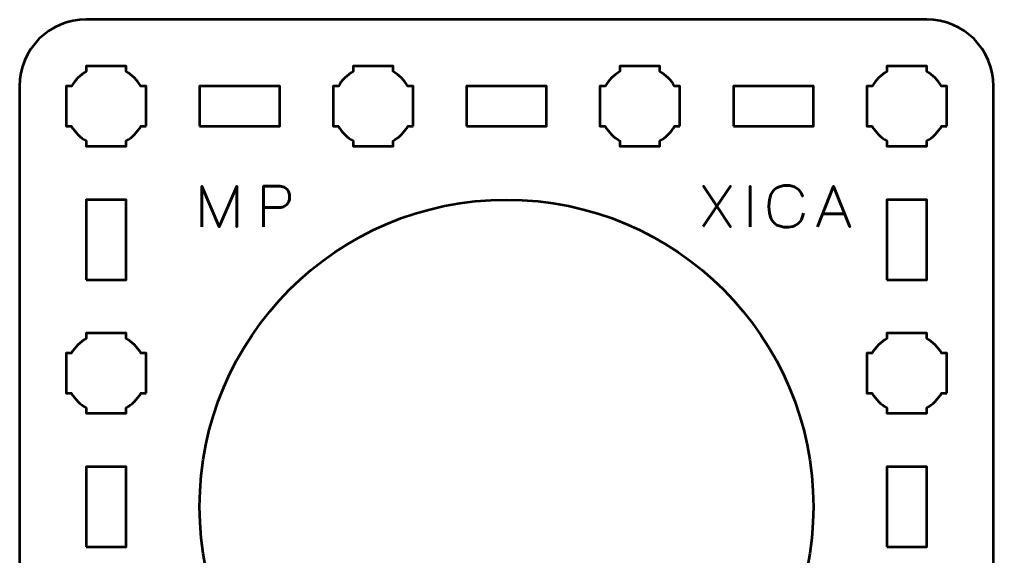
# Model space of a CAD drawing. Header units: centimetres. Extents: x -14.15 to -6.85, y -18.5 to -11.2.
# Drawn here: x -14.15 to -6.85, y -15.22 to -11.2 of the extents above; entities that cross this region are included whole.
import ezdxf

# ---------------------------------------------------------------- set-up
doc = ezdxf.new("R2010")
doc.units = ezdxf.units.CM
doc.header["$MEASUREMENT"] = 0
doc.layers.add('Layer 1', color=7, linetype='Continuous')

msp = doc.modelspace()

# ---------------------------------------------------------------- linework, layer by layer
at = {"layer": 'Layer 1', "lineweight": 53}
msp.add_ellipse((-10.5, -14.85), major_axis=(0, 2.3), ratio=1, dxfattribs=at)
for points, knots in [([(-14.14999, -17.99992), (-14.14999, -17.99992), (-14.14999, -11.69996), (-14.14999, -11.69996), (-14.14999, -11.69996), (-14.14999, -11.42299), (-13.92689, -11.2), (-13.64989, -11.2), (-13.64989, -11.2), (-13.64989, -11.2), (-7.34998, -11.2), (-7.34998, -11.2), (-7.34998, -11.2), (-7.07297, -11.2), (-6.85002, -11.42299), (-6.85002, -11.69996), (-6.85002, -11.69996), (-6.85002, -11.69996), (-6.85002, -17.99992), (-6.85002, -17.99992), (-6.85002, -17.99992), (-6.85002, -18.27692), (-7.07297, -18.50001), (-7.34998, -18.50001), (-7.34998, -18.50001), (-7.34998, -18.50001), (-13.64989, -18.50001), (-13.64989, -18.50001), (-13.64989, -18.50001), (-13.92689, -18.50001), (-14.14999, -18.27692), (-14.14999, -17.99992)], [0, 0, 0, 0, 0.125, 0.125, 0.125, 0.125, 0.25, 0.25, 0.25, 0.25, 0.375, 0.375, 0.375, 0.375, 0.5, 0.5, 0.5, 0.5, 0.625, 0.625, 0.625, 0.625, 0.75, 0.75, 0.75, 0.75, 0.875, 0.875, 0.875, 0.875, 1, 1, 1, 1]), ([(-13.19996, -11.99996), (-13.19996, -11.99996), (-13.24007, -11.99996), (-13.24007, -11.99996), (-13.24007, -11.99996), (-13.26639, -12.04558), (-13.30441, -12.08346), (-13.34989, -12.10978), (-13.34989, -12.10978), (-13.34989, -12.10978), (-13.34989, -12.15003), (-13.34989, -12.15003), (-13.34989, -12.15003), (-13.34989, -12.15003), (-13.49996, -12.15003), (-13.49996, -12.15003), (-13.49996, -12.15003), (-13.49996, -12.15003), (-13.64989, -12.15003), (-13.64989, -12.15003), (-13.64989, -12.15003), (-13.64989, -12.15003), (-13.64989, -12.10978), (-13.64989, -12.10978), (-13.64989, -12.10978), (-13.6955, -12.08346), (-13.73343, -12.04558), (-13.75975, -11.99996), (-13.75975, -11.99996), (-13.75975, -11.99996), (-13.79996, -11.99996), (-13.79996, -11.99996), (-13.79996, -11.99996), (-13.79996, -11.99996), (-13.79996, -11.85003), (-13.79996, -11.85003), (-13.79996, -11.85003), (-13.79996, -11.85003), (-13.79996, -11.69996), (-13.79996, -11.69996), (-13.79996, -11.69996), (-13.79996, -11.69996), (-13.75975, -11.69996), (-13.75975, -11.69996), (-13.75975, -11.69996), (-13.73343, -11.65449), (-13.6955, -11.61646), (-13.64989, -11.59014), (-13.64989, -11.59014), (-13.64989, -11.59014), (-13.64989, -11.55003), (-13.64989, -11.55003), (-13.64989, -11.55003), (-13.64989, -11.55003), (-13.49996, -11.55003), (-13.49996, -11.55003), (-13.49996, -11.55003), (-13.49996, -11.55003), (-13.34989, -11.55003), (-13.34989, -11.55003), (-13.34989, -11.55003), (-13.34989, -11.55003), (-13.34989, -11.59014), (-13.34989, -11.59014), (-13.34989, -11.59014), (-13.30441, -11.61646), (-13.26639, -11.65449), (-13.24007, -11.69996), (-13.24007, -11.69996), (-13.24007, -11.69996), (-13.19996, -11.69996), (-13.19996, -11.69996), (-13.19996, -11.69996), (-13.19996, -11.69996), (-13.19996, -11.85003), (-13.19996, -11.85003), (-13.19996, -11.85003), (-13.19996, -11.85003), (-13.19996, -11.99996), (-13.19996, -11.99996)], [0, 0, 0, 0, 0.05, 0.05, 0.05, 0.05, 0.1, 0.1, 0.1, 0.1, 0.15, 0.15, 0.15, 0.15, 0.2, 0.2, 0.2, 0.2, 0.25, 0.25, 0.25, 0.25, 0.3, 0.3, 0.3, 0.3, 0.35, 0.35, 0.35, 0.35, 0.4, 0.4, 0.4, 0.4, 0.45, 0.45, 0.45, 0.45, 0.5, 0.5, 0.5, 0.5, 0.55, 0.55, 0.55, 0.55, 0.6, 0.6, 0.6, 0.6, 0.65, 0.65, 0.65, 0.65, 0.7, 0.7, 0.7, 0.7, 0.75, 0.75, 0.75, 0.75, 0.8, 0.8, 0.8, 0.8, 0.85, 0.85, 0.85, 0.85, 0.9, 0.9, 0.9, 0.9, 0.95, 0.95, 0.95, 0.95, 1, 1, 1, 1]), ([(-11.19989, -11.99996), (-11.19989, -11.99996), (-11.24015, -11.99996), (-11.24015, -11.99996), (-11.24015, -11.99996), (-11.26646, -12.04558), (-11.30449, -12.08346), (-11.34997, -12.10978), (-11.34997, -12.10978), (-11.34997, -12.10978), (-11.34997, -12.15003), (-11.34997, -12.15003), (-11.34997, -12.15003), (-11.34997, -12.15003), (-11.4999, -12.15003), (-11.4999, -12.15003), (-11.4999, -12.15003), (-11.4999, -12.15003), (-11.64997, -12.15003), (-11.64997, -12.15003), (-11.64997, -12.15003), (-11.64997, -12.15003), (-11.64997, -12.10978), (-11.64997, -12.10978), (-11.64997, -12.10978), (-11.69544, -12.08346), (-11.73347, -12.04558), (-11.75979, -11.99996), (-11.75979, -11.99996), (-11.75979, -11.99996), (-11.7999, -11.99996), (-11.7999, -11.99996), (-11.7999, -11.99996), (-11.7999, -11.99996), (-11.7999, -11.85003), (-11.7999, -11.85003), (-11.7999, -11.85003), (-11.7999, -11.85003), (-11.7999, -11.69996), (-11.7999, -11.69996), (-11.7999, -11.69996), (-11.7999, -11.69996), (-11.75979, -11.69996), (-11.75979, -11.69996), (-11.75979, -11.69996), (-11.73347, -11.65449), (-11.69544, -11.61646), (-11.64997, -11.59014), (-11.64997, -11.59014), (-11.64997, -11.59014), (-11.64997, -11.55003), (-11.64997, -11.55003), (-11.64997, -11.55003), (-11.64997, -11.55003), (-11.4999, -11.55003), (-11.4999, -11.55003), (-11.4999, -11.55003), (-11.4999, -11.55003), (-11.34997, -11.55003), (-11.34997, -11.55003), (-11.34997, -11.55003), (-11.34997, -11.55003), (-11.34997, -11.59014), (-11.34997, -11.59014), (-11.34997, -11.59014), (-11.30449, -11.61646), (-11.26646, -11.65449), (-11.24015, -11.69996), (-11.24015, -11.69996), (-11.24015, -11.69996), (-11.19989, -11.69996), (-11.19989, -11.69996), (-11.19989, -11.69996), (-11.19989, -11.69996), (-11.19989, -11.85003), (-11.19989, -11.85003), (-11.19989, -11.85003), (-11.19989, -11.85003), (-11.19989, -11.99996), (-11.19989, -11.99996)], [0, 0, 0, 0, 0.05, 0.05, 0.05, 0.05, 0.1, 0.1, 0.1, 0.1, 0.15, 0.15, 0.15, 0.15, 0.2, 0.2, 0.2, 0.2, 0.25, 0.25, 0.25, 0.25, 0.3, 0.3, 0.3, 0.3, 0.35, 0.35, 0.35, 0.35, 0.4, 0.4, 0.4, 0.4, 0.45, 0.45, 0.45, 0.45, 0.5, 0.5, 0.5, 0.5, 0.55, 0.55, 0.55, 0.55, 0.6, 0.6, 0.6, 0.6, 0.65, 0.65, 0.65, 0.65, 0.7, 0.7, 0.7, 0.7, 0.75, 0.75, 0.75, 0.75, 0.8, 0.8, 0.8, 0.8, 0.85, 0.85, 0.85, 0.85, 0.9, 0.9, 0.9, 0.9, 0.95, 0.95, 0.95, 0.95, 1, 1, 1, 1]), ([(-9.19989, -11.99996), (-9.19989, -11.99996), (-9.24015, -11.99996), (-9.24015, -11.99996), (-9.24015, -11.99996), (-9.26646, -12.04558), (-9.30449, -12.08346), (-9.34997, -12.10978), (-9.34997, -12.10978), (-9.34997, -12.10978), (-9.34997, -12.15003), (-9.34997, -12.15003), (-9.34997, -12.15003), (-9.34997, -12.15003), (-9.4999, -12.15003), (-9.4999, -12.15003), (-9.4999, -12.15003), (-9.4999, -12.15003), (-9.64997, -12.15003), (-9.64997, -12.15003), (-9.64997, -12.15003), (-9.64997, -12.15003), (-9.64997, -12.10978), (-9.64997, -12.10978), (-9.64997, -12.10978), (-9.69544, -12.08346), (-9.73347, -12.04558), (-9.75979, -11.99996), (-9.75979, -11.99996), (-9.75979, -11.99996), (-9.7999, -11.99996), (-9.7999, -11.99996), (-9.7999, -11.99996), (-9.7999, -11.99996), (-9.7999, -11.85003), (-9.7999, -11.85003), (-9.7999, -11.85003), (-9.7999, -11.85003), (-9.7999, -11.69996), (-9.7999, -11.69996), (-9.7999, -11.69996), (-9.7999, -11.69996), (-9.75979, -11.69996), (-9.75979, -11.69996), (-9.75979, -11.69996), (-9.73347, -11.65449), (-9.69544, -11.61646), (-9.64997, -11.59014), (-9.64997, -11.59014), (-9.64997, -11.59014), (-9.64997, -11.55003), (-9.64997, -11.55003), (-9.64997, -11.55003), (-9.64997, -11.55003), (-9.4999, -11.55003), (-9.4999, -11.55003), (-9.4999, -11.55003), (-9.4999, -11.55003), (-9.34997, -11.55003), (-9.34997, -11.55003), (-9.34997, -11.55003), (-9.34997, -11.55003), (-9.34997, -11.59014), (-9.34997, -11.59014), (-9.34997, -11.59014), (-9.30449, -11.61646), (-9.26646, -11.65449), (-9.24015, -11.69996), (-9.24015, -11.69996), (-9.24015, -11.69996), (-9.19989, -11.69996), (-9.19989, -11.69996), (-9.19989, -11.69996), (-9.19989, -11.69996), (-9.19989, -11.85003), (-9.19989, -11.85003), (-9.19989, -11.85003), (-9.19989, -11.85003), (-9.19989, -11.99996), (-9.19989, -11.99996)], [0, 0, 0, 0, 0.05, 0.05, 0.05, 0.05, 0.1, 0.1, 0.1, 0.1, 0.15, 0.15, 0.15, 0.15, 0.2, 0.2, 0.2, 0.2, 0.25, 0.25, 0.25, 0.25, 0.3, 0.3, 0.3, 0.3, 0.35, 0.35, 0.35, 0.35, 0.4, 0.4, 0.4, 0.4, 0.45, 0.45, 0.45, 0.45, 0.5, 0.5, 0.5, 0.5, 0.55, 0.55, 0.55, 0.55, 0.6, 0.6, 0.6, 0.6, 0.65, 0.65, 0.65, 0.65, 0.7, 0.7, 0.7, 0.7, 0.75, 0.75, 0.75, 0.75, 0.8, 0.8, 0.8, 0.8, 0.85, 0.85, 0.85, 0.85, 0.9, 0.9, 0.9, 0.9, 0.95, 0.95, 0.95, 0.95, 1, 1, 1, 1]), ([(-7.19989, -11.99996), (-7.19989, -11.99996), (-7.24015, -11.99996), (-7.24015, -11.99996), (-7.24015, -11.99996), (-7.26646, -12.04558), (-7.30449, -12.08346), (-7.34997, -12.10978), (-7.34997, -12.10978), (-7.34997, -12.10978), (-7.34997, -12.15003), (-7.34997, -12.15003), (-7.34997, -12.15003), (-7.34997, -12.15003), (-7.4999, -12.15003), (-7.4999, -12.15003), (-7.4999, -12.15003), (-7.4999, -12.15003), (-7.64997, -12.15003), (-7.64997, -12.15003), (-7.64997, -12.15003), (-7.64997, -12.15003), (-7.64997, -12.10978), (-7.64997, -12.10978), (-7.64997, -12.10978), (-7.69544, -12.08346), (-7.73347, -12.04558), (-7.75979, -11.99996), (-7.75979, -11.99996), (-7.75979, -11.99996), (-7.7999, -11.99996), (-7.7999, -11.99996), (-7.7999, -11.99996), (-7.7999, -11.99996), (-7.7999, -11.85003), (-7.7999, -11.85003), (-7.7999, -11.85003), (-7.7999, -11.85003), (-7.7999, -11.69996), (-7.7999, -11.69996), (-7.7999, -11.69996), (-7.7999, -11.69996), (-7.75979, -11.69996), (-7.75979, -11.69996), (-7.75979, -11.69996), (-7.73347, -11.65449), (-7.69544, -11.61646), (-7.64997, -11.59014), (-7.64997, -11.59014), (-7.64997, -11.59014), (-7.64997, -11.55003), (-7.64997, -11.55003), (-7.64997, -11.55003), (-7.64997, -11.55003), (-7.4999, -11.55003), (-7.4999, -11.55003), (-7.4999, -11.55003), (-7.4999, -11.55003), (-7.34997, -11.55003), (-7.34997, -11.55003), (-7.34997, -11.55003), (-7.34997, -11.55003), (-7.34997, -11.59014), (-7.34997, -11.59014), (-7.34997, -11.59014), (-7.30449, -11.61646), (-7.26646, -11.65449), (-7.24015, -11.69996), (-7.24015, -11.69996), (-7.24015, -11.69996), (-7.19989, -11.69996), (-7.19989, -11.69996), (-7.19989, -11.69996), (-7.19989, -11.69996), (-7.19989, -11.85003), (-7.19989, -11.85003), (-7.19989, -11.85003), (-7.19989, -11.85003), (-7.19989, -11.99996), (-7.19989, -11.99996)], [0, 0, 0, 0, 0.05, 0.05, 0.05, 0.05, 0.1, 0.1, 0.1, 0.1, 0.15, 0.15, 0.15, 0.15, 0.2, 0.2, 0.2, 0.2, 0.25, 0.25, 0.25, 0.25, 0.3, 0.3, 0.3, 0.3, 0.35, 0.35, 0.35, 0.35, 0.4, 0.4, 0.4, 0.4, 0.45, 0.45, 0.45, 0.45, 0.5, 0.5, 0.5, 0.5, 0.55, 0.55, 0.55, 0.55, 0.6, 0.6, 0.6, 0.6, 0.65, 0.65, 0.65, 0.65, 0.7, 0.7, 0.7, 0.7, 0.75, 0.75, 0.75, 0.75, 0.8, 0.8, 0.8, 0.8, 0.85, 0.85, 0.85, 0.85, 0.9, 0.9, 0.9, 0.9, 0.95, 0.95, 0.95, 0.95, 1, 1, 1, 1]), ([(-12.79994, -11.99996), (-12.79994, -11.99996), (-12.79994, -11.69996), (-12.79994, -11.69996), (-12.79994, -11.69996), (-12.79994, -11.69996), (-12.19995, -11.69996), (-12.19995, -11.69996), (-12.19995, -11.69996), (-12.19995, -11.69996), (-12.19995, -11.99996), (-12.19995, -11.99996), (-12.19995, -11.99996), (-12.19995, -11.99996), (-12.79994, -11.99996), (-12.79994, -11.99996)], [0, 0, 0, 0, 0.25, 0.25, 0.25, 0.25, 0.5, 0.5, 0.5, 0.5, 0.75, 0.75, 0.75, 0.75, 1, 1, 1, 1]), ([(-10.79994, -11.99996), (-10.79994, -11.99996), (-10.79994, -11.69996), (-10.79994, -11.69996), (-10.79994, -11.69996), (-10.79994, -11.69996), (-10.19995, -11.69996), (-10.19995, -11.69996), (-10.19995, -11.69996), (-10.19995, -11.69996), (-10.19995, -11.99996), (-10.19995, -11.99996), (-10.19995, -11.99996), (-10.19995, -11.99996), (-10.79994, -11.99996), (-10.79994, -11.99996)], [0, 0, 0, 0, 0.25, 0.25, 0.25, 0.25, 0.5, 0.5, 0.5, 0.5, 0.75, 0.75, 0.75, 0.75, 1, 1, 1, 1]), ([(-8.79994, -11.99996), (-8.79994, -11.99996), (-8.79994, -11.69996), (-8.79994, -11.69996), (-8.79994, -11.69996), (-8.79994, -11.69996), (-8.19995, -11.69996), (-8.19995, -11.69996), (-8.19995, -11.69996), (-8.19995, -11.69996), (-8.19995, -11.99996), (-8.19995, -11.99996), (-8.19995, -11.99996), (-8.19995, -11.99996), (-8.79994, -11.99996), (-8.79994, -11.99996)], [0, 0, 0, 0, 0.25, 0.25, 0.25, 0.25, 0.5, 0.5, 0.5, 0.5, 0.75, 0.75, 0.75, 0.75, 1, 1, 1, 1]), ([(-13.64989, -13.14995), (-13.64989, -13.14995), (-13.64989, -12.54994), (-13.64989, -12.54994), (-13.64989, -12.54994), (-13.64989, -12.54994), (-13.34989, -12.54994), (-13.34989, -12.54994), (-13.34989, -12.54994), (-13.34989, -12.54994), (-13.34989, -13.14995), (-13.34989, -13.14995), (-13.34989, -13.14995), (-13.34989, -13.14995), (-13.64989, -13.14995), (-13.64989, -13.14995)], [0, 0, 0, 0, 0.25, 0.25, 0.25, 0.25, 0.5, 0.5, 0.5, 0.5, 0.75, 0.75, 0.75, 0.75, 1, 1, 1, 1]), ([(-7.64989, -13.14995), (-7.64989, -13.14995), (-7.64989, -12.54994), (-7.64989, -12.54994), (-7.64989, -12.54994), (-7.64989, -12.54994), (-7.34989, -12.54994), (-7.34989, -12.54994), (-7.34989, -12.54994), (-7.34989, -12.54994), (-7.34989, -13.14995), (-7.34989, -13.14995), (-7.34989, -13.14995), (-7.34989, -13.14995), (-7.64989, -13.14995), (-7.64989, -13.14995)], [0, 0, 0, 0, 0.25, 0.25, 0.25, 0.25, 0.5, 0.5, 0.5, 0.5, 0.75, 0.75, 0.75, 0.75, 1, 1, 1, 1]), ([(-13.19996, -13.99996), (-13.19996, -13.99996), (-13.24007, -13.99996), (-13.24007, -13.99996), (-13.24007, -13.99996), (-13.26639, -14.04558), (-13.30441, -14.08346), (-13.34989, -14.10978), (-13.34989, -14.10978), (-13.34989, -14.10978), (-13.34989, -14.15003), (-13.34989, -14.15003), (-13.34989, -14.15003), (-13.34989, -14.15003), (-13.49996, -14.15003), (-13.49996, -14.15003), (-13.49996, -14.15003), (-13.49996, -14.15003), (-13.64989, -14.15003), (-13.64989, -14.15003), (-13.64989, -14.15003), (-13.64989, -14.15003), (-13.64989, -14.10978), (-13.64989, -14.10978), (-13.64989, -14.10978), (-13.6955, -14.08346), (-13.73343, -14.04558), (-13.75975, -13.99996), (-13.75975, -13.99996), (-13.75975, -13.99996), (-13.79996, -13.99996), (-13.79996, -13.99996), (-13.79996, -13.99996), (-13.79996, -13.99996), (-13.79996, -13.85003), (-13.79996, -13.85003), (-13.79996, -13.85003), (-13.79996, -13.85003), (-13.79996, -13.69996), (-13.79996, -13.69996), (-13.79996, -13.69996), (-13.79996, -13.69996), (-13.75975, -13.69996), (-13.75975, -13.69996), (-13.75975, -13.69996), (-13.73343, -13.65449), (-13.6955, -13.61646), (-13.64989, -13.59014), (-13.64989, -13.59014), (-13.64989, -13.59014), (-13.64989, -13.55003), (-13.64989, -13.55003), (-13.64989, -13.55003), (-13.64989, -13.55003), (-13.49996, -13.55003), (-13.49996, -13.55003), (-13.49996, -13.55003), (-13.49996, -13.55003), (-13.34989, -13.55003), (-13.34989, -13.55003), (-13.34989, -13.55003), (-13.34989, -13.55003), (-13.34989, -13.59014), (-13.34989, -13.59014), (-13.34989, -13.59014), (-13.30441, -13.61646), (-13.26639, -13.65449), (-13.24007, -13.69996), (-13.24007, -13.69996), (-13.24007, -13.69996), (-13.19996, -13.69996), (-13.19996, -13.69996), (-13.19996, -13.69996), (-13.19996, -13.69996), (-13.19996, -13.85003), (-13.19996, -13.85003), (-13.19996, -13.85003), (-13.19996, -13.85003), (-13.19996, -13.99996), (-13.19996, -13.99996)], [0, 0, 0, 0, 0.05, 0.05, 0.05, 0.05, 0.1, 0.1, 0.1, 0.1, 0.15, 0.15, 0.15, 0.15, 0.2, 0.2, 0.2, 0.2, 0.25, 0.25, 0.25, 0.25, 0.3, 0.3, 0.3, 0.3, 0.35, 0.35, 0.35, 0.35, 0.4, 0.4, 0.4, 0.4, 0.45, 0.45, 0.45, 0.45, 0.5, 0.5, 0.5, 0.5, 0.55, 0.55, 0.55, 0.55, 0.6, 0.6, 0.6, 0.6, 0.65, 0.65, 0.65, 0.65, 0.7, 0.7, 0.7, 0.7, 0.75, 0.75, 0.75, 0.75, 0.8, 0.8, 0.8, 0.8, 0.85, 0.85, 0.85, 0.85, 0.9, 0.9, 0.9, 0.9, 0.95, 0.95, 0.95, 0.95, 1, 1, 1, 1]), ([(-7.19996, -13.99996), (-7.19996, -13.99996), (-7.24007, -13.99996), (-7.24007, -13.99996), (-7.24007, -13.99996), (-7.26639, -14.04558), (-7.30441, -14.08346), (-7.34989, -14.10978), (-7.34989, -14.10978), (-7.34989, -14.10978), (-7.34989, -14.15003), (-7.34989, -14.15003), (-7.34989, -14.15003), (-7.34989, -14.15003), (-7.49996, -14.15003), (-7.49996, -14.15003), (-7.49996, -14.15003), (-7.49996, -14.15003), (-7.64989, -14.15003), (-7.64989, -14.15003), (-7.64989, -14.15003), (-7.64989, -14.15003), (-7.64989, -14.10978), (-7.64989, -14.10978), (-7.64989, -14.10978), (-7.6955, -14.08346), (-7.73343, -14.04558), (-7.75975, -13.99996), (-7.75975, -13.99996), (-7.75975, -13.99996), (-7.79996, -13.99996), (-7.79996, -13.99996), (-7.79996, -13.99996), (-7.79996, -13.99996), (-7.79996, -13.85003), (-7.79996, -13.85003), (-7.79996, -13.85003), (-7.79996, -13.85003), (-7.79996, -13.69996), (-7.79996, -13.69996), (-7.79996, -13.69996), (-7.79996, -13.69996), (-7.75975, -13.69996), (-7.75975, -13.69996), (-7.75975, -13.69996), (-7.73343, -13.65449), (-7.6955, -13.61646), (-7.64989, -13.59014), (-7.64989, -13.59014), (-7.64989, -13.59014), (-7.64989, -13.55003), (-7.64989, -13.55003), (-7.64989, -13.55003), (-7.64989, -13.55003), (-7.49996, -13.55003), (-7.49996, -13.55003), (-7.49996, -13.55003), (-7.49996, -13.55003), (-7.34989, -13.55003), (-7.34989, -13.55003), (-7.34989, -13.55003), (-7.34989, -13.55003), (-7.34989, -13.59014), (-7.34989, -13.59014), (-7.34989, -13.59014), (-7.30441, -13.61646), (-7.26639, -13.65449), (-7.24007, -13.69996), (-7.24007, -13.69996), (-7.24007, -13.69996), (-7.19996, -13.69996), (-7.19996, -13.69996), (-7.19996, -13.69996), (-7.19996, -13.69996), (-7.19996, -13.85003), (-7.19996, -13.85003), (-7.19996, -13.85003), (-7.19996, -13.85003), (-7.19996, -13.99996), (-7.19996, -13.99996)], [0, 0, 0, 0, 0.05, 0.05, 0.05, 0.05, 0.1, 0.1, 0.1, 0.1, 0.15, 0.15, 0.15, 0.15, 0.2, 0.2, 0.2, 0.2, 0.25, 0.25, 0.25, 0.25, 0.3, 0.3, 0.3, 0.3, 0.35, 0.35, 0.35, 0.35, 0.4, 0.4, 0.4, 0.4, 0.45, 0.45, 0.45, 0.45, 0.5, 0.5, 0.5, 0.5, 0.55, 0.55, 0.55, 0.55, 0.6, 0.6, 0.6, 0.6, 0.65, 0.65, 0.65, 0.65, 0.7, 0.7, 0.7, 0.7, 0.75, 0.75, 0.75, 0.75, 0.8, 0.8, 0.8, 0.8, 0.85, 0.85, 0.85, 0.85, 0.9, 0.9, 0.9, 0.9, 0.95, 0.95, 0.95, 0.95, 1, 1, 1, 1]), ([(-13.64989, -15.14995), (-13.64989, -15.14995), (-13.64989, -14.54994), (-13.64989, -14.54994), (-13.64989, -14.54994), (-13.64989, -14.54994), (-13.34989, -14.54994), (-13.34989, -14.54994), (-13.34989, -14.54994), (-13.34989, -14.54994), (-13.34989, -15.14995), (-13.34989, -15.14995), (-13.34989, -15.14995), (-13.34989, -15.14995), (-13.64989, -15.14995), (-13.64989, -15.14995)], [0, 0, 0, 0, 0.25, 0.25, 0.25, 0.25, 0.5, 0.5, 0.5, 0.5, 0.75, 0.75, 0.75, 0.75, 1, 1, 1, 1]), ([(-7.64989, -15.14995), (-7.64989, -15.14995), (-7.64989, -14.54994), (-7.64989, -14.54994), (-7.64989, -14.54994), (-7.64989, -14.54994), (-7.34989, -14.54994), (-7.34989, -14.54994), (-7.34989, -14.54994), (-7.34989, -14.54994), (-7.34989, -15.14995), (-7.34989, -15.14995), (-7.34989, -15.14995), (-7.34989, -15.14995), (-7.64989, -15.14995), (-7.64989, -15.14995)], [0, 0, 0, 0, 0.25, 0.25, 0.25, 0.25, 0.5, 0.5, 0.5, 0.5, 0.75, 0.75, 0.75, 0.75, 1, 1, 1, 1])]:
    msp.add_open_spline(points, degree=3, knots=knots, dxfattribs=at)
at = {"layer": 'Layer 1', "color": 5, "lineweight": 53}
for points, knots in [([(-12.78367, -12.75263), (-12.78367, -12.75263), (-12.78367, -12.44741), (-12.78367, -12.44741), (-12.78367, -12.44741), (-12.78367, -12.44741), (-12.65244, -12.75263), (-12.65244, -12.75263), (-12.65244, -12.75263), (-12.65244, -12.75263), (-12.52078, -12.44741), (-12.52078, -12.44741), (-12.52078, -12.44741), (-12.52078, -12.44741), (-12.52078, -12.75263), (-12.52078, -12.75263), (-12.52078, -12.75263), (-12.52078, -12.75263), (-12.52078, -12.44741), (-12.52078, -12.44741), (-12.52078, -12.44741), (-12.52078, -12.44741), (-12.65244, -12.75263), (-12.65244, -12.75263), (-12.65244, -12.75263), (-12.65244, -12.75263), (-12.78367, -12.44741), (-12.78367, -12.44741), (-12.78367, -12.44741), (-12.78367, -12.44741), (-12.78367, -12.75263), (-12.78367, -12.75263)], [0, 0, 0, 0, 0.125, 0.125, 0.125, 0.125, 0.25, 0.25, 0.25, 0.25, 0.375, 0.375, 0.375, 0.375, 0.5, 0.5, 0.5, 0.5, 0.625, 0.625, 0.625, 0.625, 0.75, 0.75, 0.75, 0.75, 0.875, 0.875, 0.875, 0.875, 1, 1, 1, 1]), ([(-12.32097, -12.75263), (-12.32097, -12.75263), (-12.32097, -12.44741), (-12.32097, -12.44741), (-12.32097, -12.44741), (-12.32097, -12.44741), (-12.2236, -12.44741), (-12.2236, -12.44741), (-12.2236, -12.44741), (-12.20413, -12.44748), (-12.18812, -12.44967), (-12.17549, -12.4539), (-12.17549, -12.4539), (-12.16293, -12.45806), (-12.15305, -12.46385), (-12.14592, -12.47119), (-12.14592, -12.47119), (-12.1388, -12.47845), (-12.13372, -12.48678), (-12.13061, -12.49616), (-12.13061, -12.49616), (-12.12758, -12.50555), (-12.12582, -12.51535), (-12.12539, -12.52573), (-12.12539, -12.52573), (-12.1249, -12.5361), (-12.1261, -12.54626), (-12.12892, -12.55613), (-12.12892, -12.55613), (-12.13181, -12.56601), (-12.13668, -12.57497), (-12.14367, -12.58302), (-12.14367, -12.58302), (-12.15058, -12.59106), (-12.15996, -12.59748), (-12.17175, -12.60221), (-12.17175, -12.60221), (-12.18353, -12.607), (-12.19813, -12.6094), (-12.21556, -12.60954), (-12.21556, -12.60954), (-12.21556, -12.60954), (-12.32097, -12.60954), (-12.32097, -12.60954), (-12.32097, -12.60954), (-12.32097, -12.60954), (-12.21556, -12.60954), (-12.21556, -12.60954), (-12.21556, -12.60954), (-12.19849, -12.6094), (-12.18402, -12.607), (-12.17231, -12.60221), (-12.17231, -12.60221), (-12.16053, -12.59748), (-12.15114, -12.59106), (-12.14409, -12.58302), (-12.14409, -12.58302), (-12.1371, -12.57497), (-12.13209, -12.56601), (-12.12913, -12.55613), (-12.12913, -12.55613), (-12.12617, -12.54626), (-12.1249, -12.5361), (-12.12539, -12.52573), (-12.12539, -12.52573), (-12.12582, -12.51535), (-12.12758, -12.50555), (-12.13075, -12.49616), (-12.13075, -12.49616), (-12.13386, -12.48678), (-12.13908, -12.47845), (-12.14621, -12.47119), (-12.14621, -12.47119), (-12.1534, -12.46385), (-12.16328, -12.45806), (-12.17584, -12.4539), (-12.17584, -12.4539), (-12.18847, -12.44967), (-12.20434, -12.44748), (-12.2236, -12.44741), (-12.2236, -12.44741), (-12.2236, -12.44741), (-12.32097, -12.44741), (-12.32097, -12.44741), (-12.32097, -12.44741), (-12.32097, -12.44741), (-12.32097, -12.75263), (-12.32097, -12.75263)], [0, 0, 0, 0, 0.0454545, 0.0454545, 0.0454545, 0.0454545, 0.0909091, 0.0909091, 0.0909091, 0.0909091, 0.1363636, 0.1363636, 0.1363636, 0.1363636, 0.1818182, 0.1818182, 0.1818182, 0.1818182, 0.2272727, 0.2272727, 0.2272727, 0.2272727, 0.2727273, 0.2727273, 0.2727273, 0.2727273, 0.3181818, 0.3181818, 0.3181818, 0.3181818, 0.3636364, 0.3636364, 0.3636364, 0.3636364, 0.4090909, 0.4090909, 0.4090909, 0.4090909, 0.4545455, 0.4545455, 0.4545455, 0.4545455, 0.5, 0.5, 0.5, 0.5, 0.5454545, 0.5454545, 0.5454545, 0.5454545, 0.5909091, 0.5909091, 0.5909091, 0.5909091, 0.6363636, 0.6363636, 0.6363636, 0.6363636, 0.6818182, 0.6818182, 0.6818182, 0.6818182, 0.7272727, 0.7272727, 0.7272727, 0.7272727, 0.7727273, 0.7727273, 0.7727273, 0.7727273, 0.8181818, 0.8181818, 0.8181818, 0.8181818, 0.8636364, 0.8636364, 0.8636364, 0.8636364, 0.9090909, 0.9090909, 0.9090909, 0.9090909, 0.9545455, 0.9545455, 0.9545455, 0.9545455, 1, 1, 1, 1]), ([(-9.02561, -12.75051), (-9.02561, -12.75051), (-8.92316, -12.59896), (-8.92316, -12.59896), (-8.92316, -12.59896), (-8.92316, -12.59896), (-9.02392, -12.44741), (-9.02392, -12.44741), (-9.02392, -12.44741), (-9.02392, -12.44741), (-8.92316, -12.59896), (-8.92316, -12.59896), (-8.92316, -12.59896), (-8.92316, -12.59896), (-8.82114, -12.44741), (-8.82114, -12.44741), (-8.82114, -12.44741), (-8.82114, -12.44741), (-8.92316, -12.59896), (-8.92316, -12.59896), (-8.92316, -12.59896), (-8.92316, -12.59896), (-8.82114, -12.75263), (-8.82114, -12.75263), (-8.82114, -12.75263), (-8.82114, -12.75263), (-8.92316, -12.59896), (-8.92316, -12.59896), (-8.92316, -12.59896), (-8.92316, -12.59896), (-9.02561, -12.75051), (-9.02561, -12.75051)], [0, 0, 0, 0, 0.125, 0.125, 0.125, 0.125, 0.25, 0.25, 0.25, 0.25, 0.375, 0.375, 0.375, 0.375, 0.5, 0.5, 0.5, 0.5, 0.625, 0.625, 0.625, 0.625, 0.75, 0.75, 0.75, 0.75, 0.875, 0.875, 0.875, 0.875, 1, 1, 1, 1]), ([(-8.67425, -12.75263), (-8.67425, -12.75263), (-8.67425, -12.44741), (-8.67425, -12.44741), (-8.67425, -12.44741), (-8.67425, -12.44741), (-8.67425, -12.75263), (-8.67425, -12.75263)], [0, 0, 0, 0, 0.5, 0.5, 0.5, 0.5, 1, 1, 1, 1]), ([(-8.2742, -12.65018), (-8.27872, -12.67438), (-8.28662, -12.69435), (-8.2977, -12.71001), (-8.2977, -12.71001), (-8.30884, -12.72561), (-8.3231, -12.73718), (-8.34045, -12.74473), (-8.34045, -12.74473), (-8.35774, -12.75228), (-8.37806, -12.75609), (-8.4012, -12.75602), (-8.4012, -12.75602), (-8.42935, -12.75609), (-8.45327, -12.75065), (-8.47289, -12.73958), (-8.47289, -12.73958), (-8.4925, -12.72857), (-8.50746, -12.71157), (-8.51776, -12.6885), (-8.51776, -12.6885), (-8.52806, -12.66542), (-8.53321, -12.63586), (-8.53328, -12.59981), (-8.53328, -12.59981), (-8.53321, -12.5639), (-8.52806, -12.5344), (-8.51776, -12.51133), (-8.51776, -12.51133), (-8.50746, -12.48826), (-8.4925, -12.47119), (-8.47289, -12.46011), (-8.47289, -12.46011), (-8.45327, -12.44903), (-8.42935, -12.44353), (-8.4012, -12.4436), (-8.4012, -12.4436), (-8.37107, -12.44353), (-8.34582, -12.44995), (-8.3255, -12.46286), (-8.3255, -12.46286), (-8.30525, -12.47577), (-8.29036, -12.49574), (-8.28098, -12.52276), (-8.28098, -12.52276), (-8.29036, -12.49574), (-8.30525, -12.47577), (-8.3255, -12.46286), (-8.3255, -12.46286), (-8.34582, -12.44995), (-8.37107, -12.44353), (-8.4012, -12.4436), (-8.4012, -12.4436), (-8.42935, -12.44353), (-8.45327, -12.44903), (-8.47289, -12.46011), (-8.47289, -12.46011), (-8.4925, -12.47119), (-8.50746, -12.48826), (-8.51776, -12.51133), (-8.51776, -12.51133), (-8.52806, -12.5344), (-8.53321, -12.5639), (-8.53328, -12.59981), (-8.53328, -12.59981), (-8.53321, -12.63586), (-8.52806, -12.66542), (-8.51776, -12.6885), (-8.51776, -12.6885), (-8.50746, -12.71157), (-8.4925, -12.72857), (-8.47289, -12.73958), (-8.47289, -12.73958), (-8.45327, -12.75065), (-8.42935, -12.75609), (-8.4012, -12.75602), (-8.4012, -12.75602), (-8.37806, -12.75609), (-8.35774, -12.75228), (-8.34045, -12.74473), (-8.34045, -12.74473), (-8.3231, -12.73718), (-8.30884, -12.72561), (-8.2977, -12.71001), (-8.2977, -12.71001), (-8.28662, -12.69435), (-8.27872, -12.67438), (-8.2742, -12.65018)], [0, 0, 0, 0, 0.0454545, 0.0454545, 0.0454545, 0.0454545, 0.0909091, 0.0909091, 0.0909091, 0.0909091, 0.1363636, 0.1363636, 0.1363636, 0.1363636, 0.1818182, 0.1818182, 0.1818182, 0.1818182, 0.2272727, 0.2272727, 0.2272727, 0.2272727, 0.2727273, 0.2727273, 0.2727273, 0.2727273, 0.3181818, 0.3181818, 0.3181818, 0.3181818, 0.3636364, 0.3636364, 0.3636364, 0.3636364, 0.4090909, 0.4090909, 0.4090909, 0.4090909, 0.4545455, 0.4545455, 0.4545455, 0.4545455, 0.5, 0.5, 0.5, 0.5, 0.5454545, 0.5454545, 0.5454545, 0.5454545, 0.5909091, 0.5909091, 0.5909091, 0.5909091, 0.6363636, 0.6363636, 0.6363636, 0.6363636, 0.6818182, 0.6818182, 0.6818182, 0.6818182, 0.7272727, 0.7272727, 0.7272727, 0.7272727, 0.7727273, 0.7727273, 0.7727273, 0.7727273, 0.8181818, 0.8181818, 0.8181818, 0.8181818, 0.8636364, 0.8636364, 0.8636364, 0.8636364, 0.9090909, 0.9090909, 0.9090909, 0.9090909, 0.9545455, 0.9545455, 0.9545455, 0.9545455, 1, 1, 1, 1]), ([(-8.17006, -12.75263), (-8.17006, -12.75263), (-8.04899, -12.44741), (-8.04899, -12.44741), (-8.04899, -12.44741), (-8.04899, -12.44741), (-7.92749, -12.75263), (-7.92749, -12.75263), (-7.92749, -12.75263), (-7.92749, -12.75263), (-8.04899, -12.44741), (-8.04899, -12.44741), (-8.04899, -12.44741), (-8.04899, -12.44741), (-8.17006, -12.75263), (-8.17006, -12.75263)], [0, 0, 0, 0, 0.25, 0.25, 0.25, 0.25, 0.5, 0.5, 0.5, 0.5, 0.75, 0.75, 0.75, 0.75, 1, 1, 1, 1]), ([(-8.13196, -12.65653), (-8.13196, -12.65653), (-7.96602, -12.65653), (-7.96602, -12.65653), (-7.96602, -12.65653), (-7.96602, -12.65653), (-8.13196, -12.65653), (-8.13196, -12.65653)], [0, 0, 0, 0, 0.5, 0.5, 0.5, 0.5, 1, 1, 1, 1])]:
    msp.add_open_spline(points, degree=3, knots=knots, dxfattribs=at)

doc.saveas('drawing.dxf')
